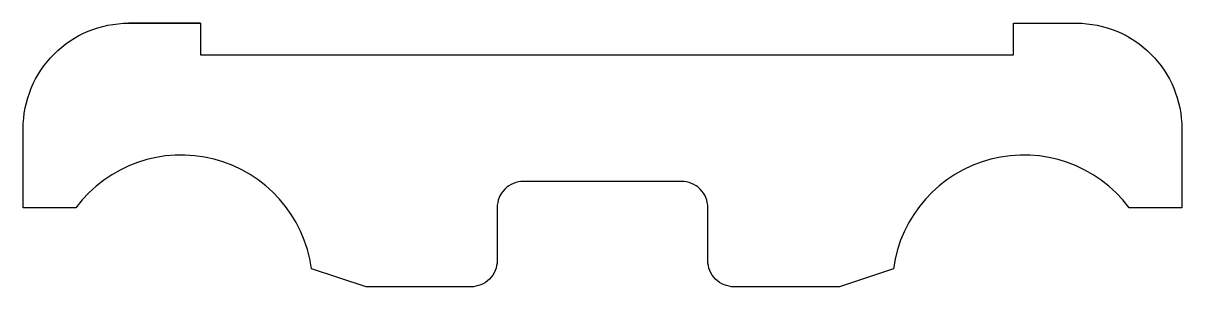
# Model space of a CAD drawing. Header units: millimetres. Extents: x 5.1 to 61, y -17.7 to -5.
import ezdxf

# ---------------------------------------------------------------- set-up
doc = ezdxf.new("R2010")
doc.units = ezdxf.units.MM
doc.layers.get('0').update_dxf_attribs({"linetype": 'CONTINUOUS'})

msp = doc.modelspace()

# ---------------------------------------------------------------- linework, layer by layer
for p, q in [((13.64, -5), (10.16, -5)), ((52.84, -5), (55.88, -5))]:
    msp.add_line(p, q)
msp.add_lwpolyline([(55.88, -5, -0.414214), (60.96, -10.08), (60.96, -13.89), (58.42, -13.89, 0.669995), (47.049, -16.834), (44.45, -17.7), (39.37, -17.7, -0.414214), (38.1, -16.43), (38.1, -13.89, 0.414214), (36.83, -12.62), (29.21, -12.62, 0.414214), (27.94, -13.89), (27.94, -16.43, -0.414214), (26.67, -17.7), (21.615, -17.7), (18.99, -16.831, 0.669836), (7.62, -13.89), (5.08, -13.89), (5.08, -10.08, -0.414214), (10.16, -5), (13.64, -5), (13.64, -6.524), (52.84, -6.524), (52.84, -5)], format="xyb", close=True)

doc.saveas('drawing.dxf')
